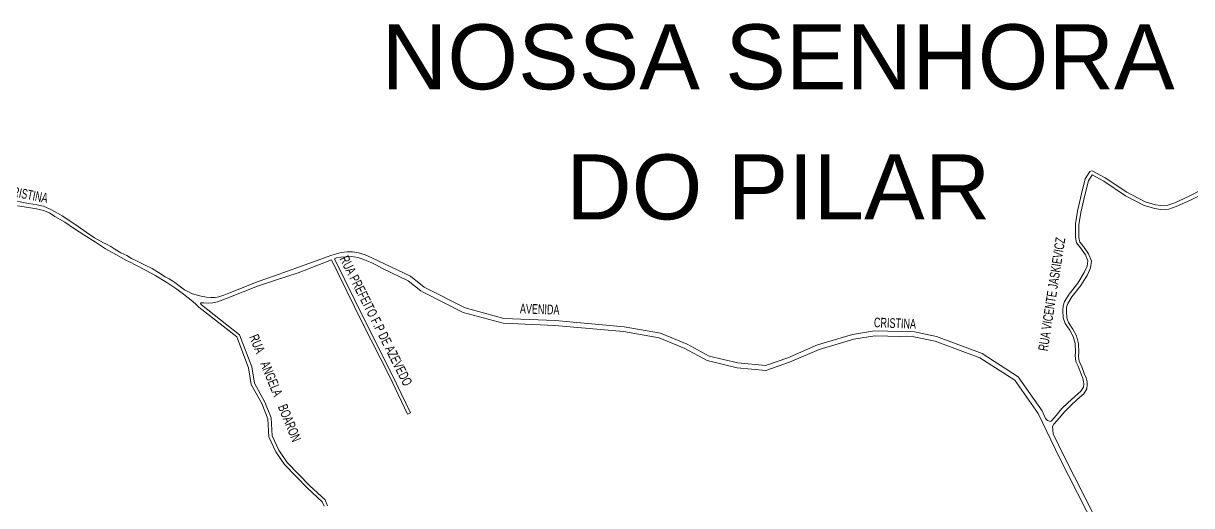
# Model space of a CAD drawing. Header units: millimetres. Extents: x 617885 to 663705, y 7172943 to 7234736.
# Drawn here: x 649414 to 651209, y 7180658 to 7181399 of the extents above; entities that cross this region are included whole.
import ezdxf
from ezdxf.enums import TextEntityAlignment as Align

# ---------------------------------------------------------------- set-up
doc = ezdxf.new("R2010")
doc.units = ezdxf.units.MM
doc.layers.add('BAIRROS', color=12, linetype='Continuous')
doc.layers.add('TOP_VIAS 10.000', color=7, linetype='Continuous', lineweight=9)
doc.layers.add('VIAS', color=7, linetype='Continuous', lineweight=5)
doc.styles.add('LDUP', font='LDUP.SHX')
doc.styles.get("Standard").update_dxf_attribs({"font": 'arial.ttf'})

msp = doc.modelspace()

# ---------------------------------------------------------------- linework, layer by layer
at = {"layer": 'VIAS', "color": 253}
for points in [[(651225.5, 7181143.6), (651204.9, 7181133), (651183.5, 7181123.1), (651173, 7181119.7), (651161.6, 7181118.9), (651153.9, 7181120.2), (651138.1, 7181124.9), (651109.9, 7181139.5), (651076.7, 7181161.7), (651056.5, 7181172.4), (651053, 7181171.5), (651045.8, 7181160.2), (651040, 7181137.1), (651034, 7181110.2), (651030.8, 7181091), (651030.8, 7181070.6), (651032.5, 7181061.6), (651038.7, 7181053.8), (651046.4, 7181043.3), (651050.1, 7181033.8), (651048.9, 7181025.6), (651044.5, 7181016.1), (651034.8, 7180999.9), (651021.1, 7180982.9), (651014.1, 7180971.5), (651012, 7180965), (651011.6, 7180957.6), (651012.2, 7180946.6), (651015.4, 7180937.9), (651022.1, 7180927.4), (651027.3, 7180917.7), (651030.4, 7180906.8), (651030.9, 7180894.2), (651030.4, 7180888.4), (651031.6, 7180879), (651035.1, 7180871.8), (651039.6, 7180859.9), (651042.2, 7180853.8), (651043.5, 7180848), (651043.6, 7180844.8), (651043.1, 7180839.8), (651039.4, 7180833.7), (651029.8, 7180825.5), (651019.3, 7180815.8), (651010.2, 7180806.8), (650998.9, 7180792.9), (650994.2, 7180788), (650992.5, 7180787.2), (650988.2, 7180788.7), (650985.1, 7180791.7)], [(651228.5, 7181138.3), (651207.5, 7181127.4), (651185.7, 7181117.4), (651174.4, 7181113.7), (651161.8, 7181112.8), (651153.2, 7181114.3), (651136.7, 7181119.2), (651107.8, 7181134.2), (651074.5, 7181156.4), (651056.5, 7181166), (651050.9, 7181157.2), (651045.3, 7181134.9), (651039.3, 7181108.2), (651036.2, 7181089.6), (651036.2, 7181070), (651037.6, 7181062.7), (651043.1, 7181055.9), (651051.2, 7181044.7), (651055.7, 7181033.3), (651054.2, 7181023.1), (651049.3, 7181012.7), (651039.3, 7180996), (651025.6, 7180978.9), (651019.1, 7180968.3), (651017.4, 7180963), (651017, 7180956.6), (651017.6, 7180946.6), (651020.3, 7180939.1), (651026.9, 7180928.9), (651032.4, 7180918.5), (651035.8, 7180906.5), (651036.3, 7180893), (651035.9, 7180887.5), (651036.9, 7180879.4), (651040.2, 7180872.7), (651044.6, 7180860.8), (651047.4, 7180854.3), (651049, 7180847.7), (651049.1, 7180843.5), (651048.3, 7180837.1), (651043.7, 7180829.4), (651033.5, 7180820.8), (651023.2, 7180811.2), (651014.4, 7180802.4), (651003.1, 7180788.6), (650997.6, 7180782.8), (650995.8, 7180779.2), (650996.8, 7180768.1)]]:
    msp.add_lwpolyline(points, dxfattribs=at)
at = {"layer": 'VIAS', "color": 253, "ltscale": 0.3}
for points in [[(649400.4, 7181126.7), (649409.4, 7181124.9), (649422.1, 7181122.4)], [(649422.1, 7181122.4), (649435.5, 7181120.3)], [(649435.5, 7181120.3), (649442, 7181118.8)], [(649442, 7181118.8), (649445.4, 7181118)], [(649445.4, 7181118), (649455.6, 7181113.5), (649463.2, 7181109.2)], [(649463.2, 7181109.2), (649474.1, 7181103), (649487.1, 7181094.5), (649498.5, 7181086.7)], [(649498.5, 7181086.7), (649510.7, 7181078.3)], [(649510.7, 7181078.3), (649523.8, 7181069.6), (649537.3, 7181061.7), (649541, 7181060.1)], [(649541, 7181060.1), (649548.7, 7181056.1), (649554.9, 7181051.7)], [(649554.9, 7181051.7), (649564.2, 7181046.5)], [(649564.2, 7181046.5), (649573.2, 7181042.1), (649580.3, 7181037.8), (649585.8, 7181034.9), (649599.2, 7181028.6), (649612.4, 7181022.2)], [(649775.2, 7181002.2), (649800, 7181011.1), (649839.9, 7181025.3), (649888.3, 7181042.5), (649902.6, 7181046.9), (649911.6, 7181047.9), (649920.2, 7181047.8), (649929.1, 7181046.2), (649939.3, 7181043), (649949.8, 7181038.6), (650009.3, 7181010.3), (650030.2, 7180993.6), (650032.1, 7180992.5), (650093, 7180961.5), (650152.7, 7180945.5), (650231.5, 7180942.2), (650337.4, 7180932.4), (650393.5, 7180922.6), (650434.1, 7180906.1), (650467.9, 7180887.6), (650512.3, 7180877.1), (650554.5, 7180873.1), (650588.9, 7180885.1), (650634.5, 7180904.8), (650688.6, 7180920.9), (650722, 7180926.4), (650783.4, 7180924.7), (650817.6, 7180917.6), (650887.5, 7180891.6), (650942.9, 7180855.7), (650980, 7180803.2), (650985.1, 7180791.7)], [(649839.9, 7181025.3), (649888.3, 7181042.5)], [(649612.4, 7181022.2), (649622, 7181016.2), (649632.4, 7181009.5)], [(649632.4, 7181009.5), (649638.5, 7181006.3), (649643.9, 7181003), (649647.1, 7181000.6), (649653.7, 7180995.7)], [(649722.3, 7180981.4), (649732.4, 7180985.4), (649775.2, 7181002.2)], [(649653.7, 7180995.7), (649662.1, 7180989.2)], [(649662.1, 7180989.2), (649673.9, 7180983.4)], [(649673.9, 7180983.4), (649687.7, 7180979.7), (649695.5, 7180978.1)], [(649695.5, 7180978.1), (649702.1, 7180977.5), (649708.8, 7180977.8)], [(649708.8, 7180977.8), (649714.8, 7180978.9), (649722.3, 7180981.4)], [(650996.8, 7180768.1), (651012.9, 7180734.1), (651095.8, 7180571.7), (651138.1, 7180500.6), (651161.3, 7180437.1), (651172.2, 7180400.1), (651165.6, 7180364.7), (651164.8, 7180321.5), (651178.7, 7180288.9), (651190.9, 7180269.2), (651212.1, 7180252.7), (651258.2, 7180248.7), (651332.5, 7180257.7), (651362.3, 7180259.7), (651386.9, 7180253.3), (651436, 7180230.5), (651488.1, 7180212), (651531.1, 7180191.3), (651577, 7180164.7), (651617.7, 7180157.7), (651663.3, 7180160.2), (651738.8, 7180165.6)]]:
    msp.add_lwpolyline(points, dxfattribs=at)
at = {"layer": 'VIAS', "color": 253, "flags": 128}
for points in [[(649405.4, 7181118.8), (649422, 7181115.8), (649434.4, 7181113.9), (649445.2, 7181111.5), (649454.2, 7181107.8), (649462.8, 7181102.2), (649477.9, 7181093.7), (649492.9, 7181083), (649507.3, 7181073.8), (649525.2, 7181062.6), (649540.7, 7181052.5), (649556.1, 7181043.8), (649572.9, 7181034.6), (649577.3, 7181032.5), (649587.1, 7181027.5), (649603.8, 7181018.5), (649617.6, 7181010.9), (649634.6, 7181000.8), (649650.1, 7180990.7), (649660.3, 7180982.7), (649667.6, 7180977.3), (649674.8, 7180971.4), (649679.7, 7180966.9), (649684, 7180963), (649742.2, 7180917.4), (649760.3, 7180869.7), (649764.5, 7180844.1), (649780.9, 7180814.5), (649789.9, 7180791.3), (649791.5, 7180763.5), (649802.3, 7180740.2), (649815.5, 7180720.6), (649850.9, 7180684.3), (649873.6, 7180663.6), (649876.3, 7180656.7)], [(649881.4, 7180657.5), (649877.9, 7180666.5), (649854.4, 7180687.9), (649819.4, 7180723.8), (649806.6, 7180742.7), (649796.4, 7180764.8), (649794.8, 7180792.4), (649785.5, 7180816.7), (649769.3, 7180845.7), (649765.1, 7180871), (649746.4, 7180920.4), (649688.1, 7180966.3), (649686.8, 7180967.5), (649686.4, 7180968.6), (649687.4, 7180969.5), (649691.6, 7180969.5), (649699.1, 7180968.9), (649705.2, 7180969.3), (649712.5, 7180971), (649727.5, 7180976.5), (649773.9, 7180995), (649800, 7181003.6), (649836.3, 7181015.6), (649887.7, 7181035.5), (649934.9, 7180939), (649976.2, 7180857.5), (650004.4, 7180798.2), (650008.9, 7180800.4), (649980.7, 7180859.7), (649939.4, 7180941.2), (649892.4, 7181037.3), (649895.3, 7181038.4), (649901.9, 7181039.8), (649911.3, 7181040.3), (649918, 7181040.6), (649925.2, 7181039.7), (649929.5, 7181038.5), (649937.4, 7181035.9), (649942, 7181034.1), (649949.7, 7181030.8), (649956.7, 7181027.3), (649964.9, 7181022.9), (650005.4, 7181003.4), (650025, 7180988), (650028.7, 7180986), (650090.3, 7180954.6), (650151.6, 7180938.1), (650231, 7180934.8), (650336.4, 7180925.1), (650391.5, 7180915.4), (650430.9, 7180899.4), (650465.2, 7180880.6), (650511.1, 7180869.7), (650555.4, 7180865.6), (650591.6, 7180878.2), (650637, 7180897.9), (650690.3, 7180913.7), (650722.5, 7180918.9), (650782.5, 7180917.3), (650815.5, 7180910.5), (650884.1, 7180884.9), (650937.7, 7180850.3), (650973.6, 7180799.5), (651006.3, 7180730.9), (651089.3, 7180568.1)]]:
    msp.add_lwpolyline(points, dxfattribs=at)

# ---------------------------------------------------------------- texts
at = {"layer": 'BAIRROS', "lineweight": 40, "ltscale": 0.3}
for s, p in [('NOSSA SENHORA', (650574.2, 7181297.7)), ('DO PILAR', (650574.2, 7181097.7))]:
    msp.add_text(s, height=100, dxfattribs=at).set_placement(p, align=Align.CENTER)
at = {"layer": 'TOP_VIAS 10.000', "color": 251, "style": 'LDUP', "width": 0.69}
for s, rotation, p in [('CRISTINA', 348.7743, (649386.8, 7181135.2)), ('RUA VICENTE JASKIEVICZ', 81.0927, (650988.3, 7180894.6)), ('RUA PREFEITO F.P DE AZEVEDO', 296.767, (649899.8, 7181037)), ('AVENIDA', 358.1562, (650177.1, 7180953.2)), ('CRISTINA', 357.8274, (650721.1, 7180931.9)), ('RUA    ANGELA    BOARON', 292.2971, (649761, 7180917.1))]:
    msp.add_text(s, height=15, rotation=rotation, dxfattribs=at).set_placement(p)

doc.saveas('drawing.dxf')
